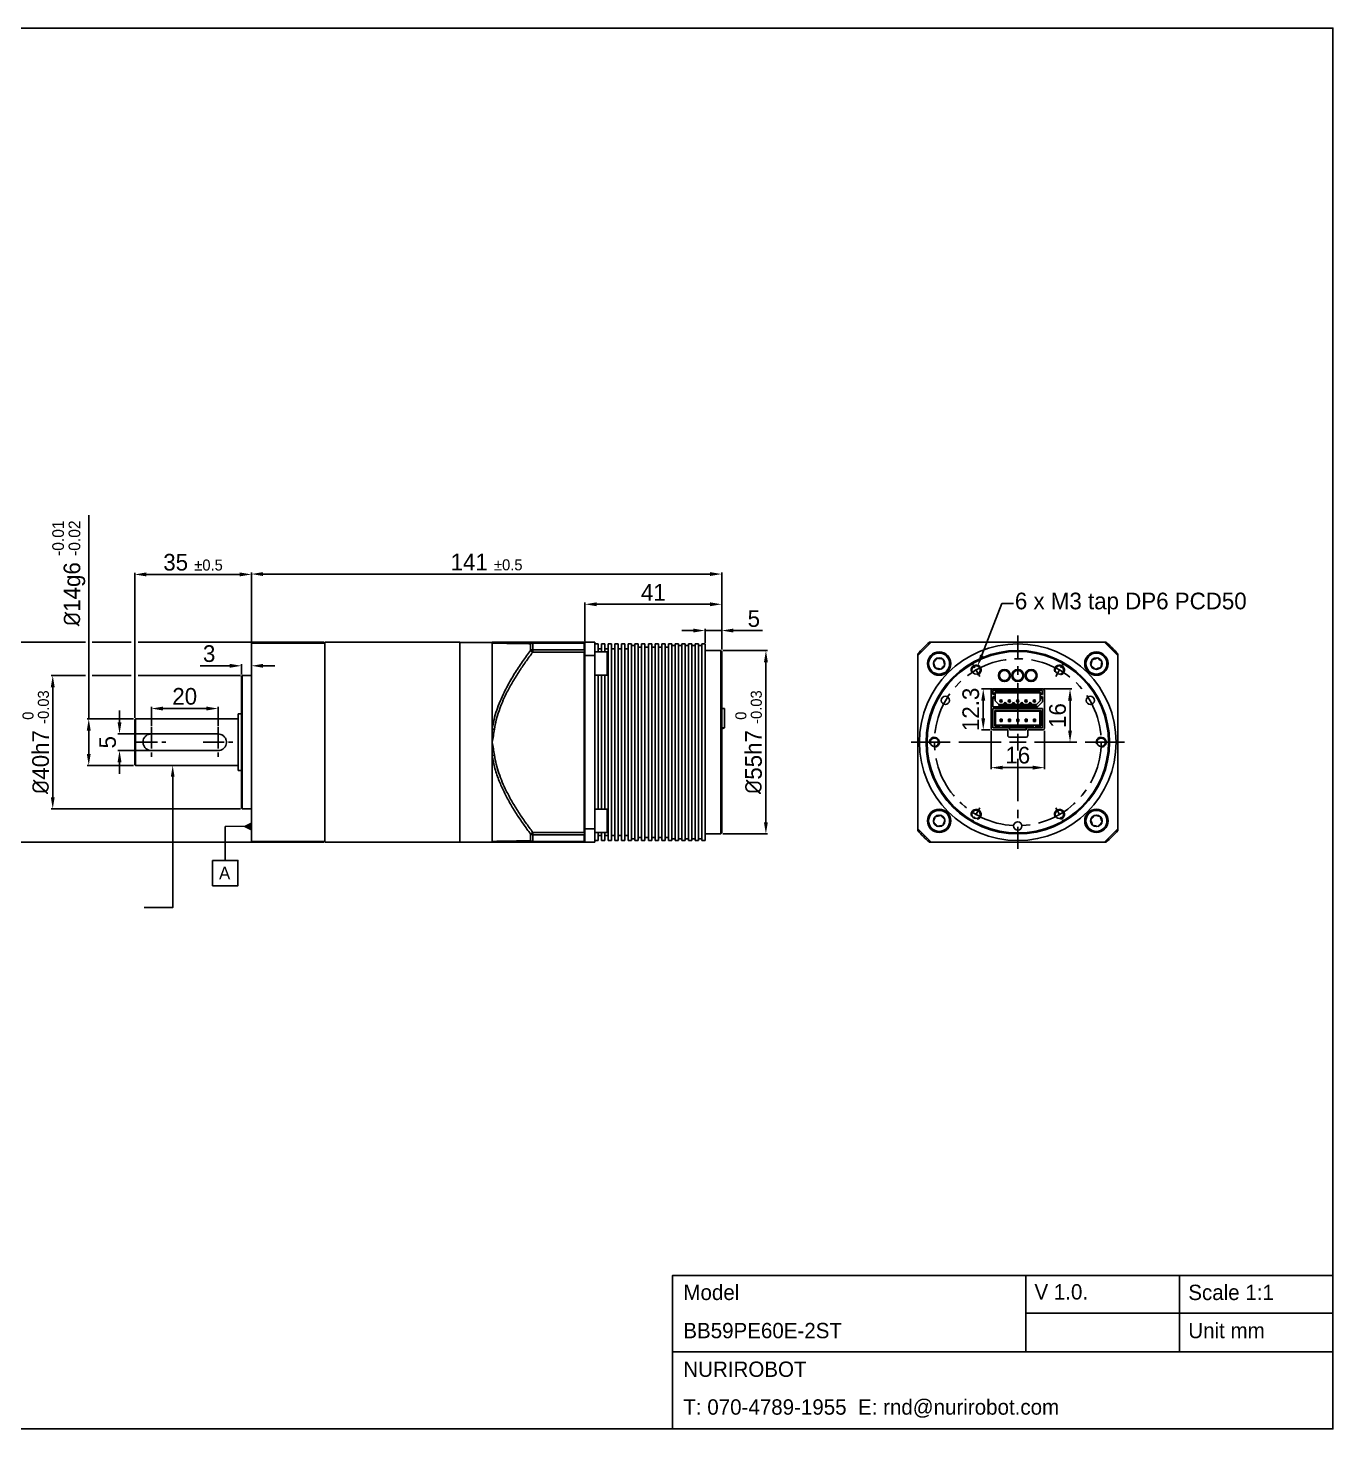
# Model space of a CAD drawing. Header units: millimetres. Extents: x 0 to 594, y 0 to 420.
# Drawn here: x 202.8 to 594, y 0 to 420 of the extents above; entities that cross this region are included whole.
import ezdxf

# ---------------------------------------------------------------- set-up
doc = ezdxf.new("R2010")
doc.units = ezdxf.units.MM
doc.header["$PDSIZE"] = -1
doc.linetypes.add('CENTERX2', pattern=[20.32, 12.7, -2.54, 2.54, -2.54])
doc.layers.add('외형선', color=7, linetype='Continuous', lineweight=25)
doc.layers.add('중심선', color=1, linetype='CENTERX2')
doc.layers.add('치수', color=3, linetype='Continuous')
doc.styles.add('SLDTEXTSTYLE0', font='GOTHIC.TTF')
doc.styles.get("Standard").update_dxf_attribs({"font": 'GOTHIC.TTF'})
doc.styles.add('누리로봇 문자스타일_20230829', font='GOTHIC.TTF')
doc.dimstyles.new('A2기본 치수스타일', dxfattribs={"dimtxt": 5, "dimasz": 3.5, "dimexe": 0.5, "dimexo": 0.3, "dimgap": 1, "dimtad": 1, "dimtoh": 1, "dimdec": 1, "dimzin": 12, "dimdsep": 46, "dimtxsty": '누리로봇 문자스타일_20230829', "dimcen": 0.09, "dimclrd": 3, "dimclre": 3, "dimclrt": 3, "dimadec": 0, "dimazin": 3, "dimtm": 1e-09, "dimtfac": 1, "dimtdec": 1, "dimtofl": 0, "dimtmove": 0, "dimatfit": 3, "dimfxl": 1, "dimfrac": 2, "dimarcsym": 0})
doc.dimstyles.new('A2지시선 치수스타일', dxfattribs={"dimtxt": 5, "dimasz": 3.5, "dimexe": 0.5, "dimexo": 0.3, "dimgap": 0.396875, "dimtad": 0, "dimtih": 1, "dimtoh": 1, "dimdec": 1, "dimzin": 12, "dimdsep": 46, "dimtxsty": '누리로봇 문자스타일_20230829', "dimcen": 0.09, "dimclrd": 3, "dimclre": 3, "dimclrt": 3, "dimadec": 0, "dimazin": 3, "dimtm": 1e-09, "dimtfac": 1, "dimtdec": 1, "dimtofl": 0, "dimtmove": 0, "dimatfit": 3, "dimfxl": 1, "dimfrac": 2, "dimarcsym": 0})
doc.dimstyles.new('A2치수선 초과 치수스타일', dxfattribs={"dimtxt": 5, "dimasz": 3.5, "dimexe": 0.5, "dimexo": 0.3, "dimgap": 1, "dimtad": 1, "dimdec": 1, "dimzin": 12, "dimdsep": 46, "dimtxsty": '누리로봇 문자스타일_20230829', "dimcen": 0.09, "dimclrd": 3, "dimclre": 3, "dimclrt": 3, "dimadec": 0, "dimazin": 3, "dimtm": 1e-09, "dimtfac": 1, "dimtdec": 1, "dimtofl": 0, "dimtmove": 0, "dimatfit": 3, "dimfxl": 1, "dimfrac": 2, "dimarcsym": 0})

# ---------------------------------------------------------------- blocks, each defined once
blk = doc.blocks.new('_D')
at = {"layer": 'Defpoints', "color": 0}
for p in [(507, 221.88), (515.16, 205.88), (515.16, 205.88)]:
    blk.add_point(p, dxfattribs=at)
at = {"layer": '치수', "color": 3, "lineweight": -2}
for p, q in [((507.3, 221.88), (515.66, 221.88)), ((515.16, 218.38), (515.16, 209.38)), ((515.46, 205.88), (515.66, 205.88))]:
    blk.add_line(p, q, dxfattribs=at)
at = {"layer": '치수', "color": 3}
for points in [[(514.58, 218.38), (515.75, 218.38), (515.16, 221.88)], [(514.58, 209.38), (515.75, 209.38), (515.16, 205.88)]]:
    blk.add_solid(points, dxfattribs=at)
at = {"layer": '치수', "color": 3, "insert": (508.91, 213.88), "char_height": 5, "attachment_point": 2, "rotation": 90, "style": '누리로봇 문자스타일_20230829'}
blk.add_mtext('16', dxfattribs=at)
blk = doc.blocks.new('_D_1')
at = {"layer": 'Defpoints', "color": 0}
for p in [(491.5, 209.58), (507.5, 209.58), (507.5, 198.26)]:
    blk.add_point(p, dxfattribs=at)
at = {"layer": '치수', "color": 3, "lineweight": -2}
for p, q in [((491.5, 209.28), (491.5, 197.76)), ((507.5, 209.28), (507.5, 197.76)), ((495, 198.26), (504, 198.26))]:
    blk.add_line(p, q, dxfattribs=at)
at = {"layer": '치수', "color": 3}
for points in [[(495, 198.85), (495, 197.68), (491.5, 198.26)], [(504, 198.85), (504, 197.68), (507.5, 198.26)]]:
    blk.add_solid(points, dxfattribs=at)
at = {"layer": '치수', "color": 3, "insert": (499.5, 204.51), "char_height": 5, "attachment_point": 2, "style": '누리로봇 문자스타일_20230829'}
blk.add_mtext('16', dxfattribs=at)
blk = doc.blocks.new('_D_2')
at = {"layer": 'Defpoints', "color": 0}
for p in [(492, 221.88), (489.15, 209.58), (491.5, 209.58)]:
    blk.add_point(p, dxfattribs=at)
at = {"layer": '치수', "color": 3, "lineweight": -2}
for p, q in [((491.7, 221.88), (488.65, 221.88)), ((489.15, 218.38), (489.15, 213.08)), ((491.2, 209.58), (488.65, 209.58))]:
    blk.add_line(p, q, dxfattribs=at)
at = {"layer": '치수', "color": 3}
for points in [[(488.56, 218.38), (489.73, 218.38), (489.15, 221.88)], [(488.56, 213.08), (489.73, 213.08), (489.15, 209.58)]]:
    blk.add_solid(points, dxfattribs=at)
at = {"layer": '치수', "color": 3, "insert": (482.89, 215.73), "char_height": 5, "attachment_point": 2, "rotation": 90, "style": '누리로봇 문자스타일_20230829'}
blk.add_mtext('12.3', dxfattribs=at)
blk = doc.blocks.new('_D_3')
at = {"layer": 'Defpoints', "color": 0}
for p in [(487.45, 228.7), (486.55, 226.37)]:
    blk.add_point(p, dxfattribs=at)
at = {"layer": '치수', "color": 3, "lineweight": -2}
for p, q in [((494.73, 247.49), (488.72, 231.96)), ((498.23, 247.49), (494.73, 247.49)), ((486.91, 227.53), (487.09, 227.53)), ((487, 227.44), (487, 227.62))]:
    blk.add_line(p, q, dxfattribs=at)
at = {"layer": '치수', "color": 3}
blk.add_solid([(488.17, 232.17), (489.26, 231.75), (487.45, 228.7)], dxfattribs=at)
at = {"layer": '치수', "color": 3, "insert": (498.63, 250.73), "char_height": 5, "attachment_point": 1, "style": '누리로봇 문자스타일_20230829'}
blk.add_mtext('6 x M3 tap DP6 PCD50', dxfattribs=at)
blk = doc.blocks.new('SW_CENTERMARKSYMBOL_0')
at = {"layer": '중심선', "color": 0}
for p, q in [((0, 5), (0, 32)), ((-5, 0), (-32, 0)), ((0, 0), (-2.5, 0)), ((0, 0), (0, 2.5)), ((0, 0), (0, -2.5)), ((0, 0), (2.5, 0)), ((5, 0), (32, 0)), ((0, -5), (0, -32))]:
    blk.add_line(p, q, dxfattribs=at)
blk = doc.blocks.new('_D_4')
at = {"layer": 'Defpoints', "color": 0}
for p in [(410.74, 233.38), (423.99, 233.38), (410.74, 178.38)]:
    blk.add_point(p, dxfattribs=at)
at = {"layer": '치수', "color": 3, "lineweight": -2}
for p, q in [((411.04, 233.38), (424.49, 233.38)), ((423.99, 181.88), (423.99, 229.88)), ((411.04, 178.38), (424.49, 178.38))]:
    blk.add_line(p, q, dxfattribs=at)
at = {"layer": '치수', "color": 3}
for points in [[(423.4, 229.88), (424.57, 229.88), (423.99, 233.38)], [(423.4, 181.88), (424.57, 181.88), (423.99, 178.38)]]:
    blk.add_solid(points, dxfattribs=at)
at = {"layer": '치수', "color": 3, "insert": (414.83, 205.88), "char_height": 5, "attachment_point": 2, "rotation": 90, "style": '누리로봇 문자스타일_20230829'}
blk.add_mtext('{\\fISOCPEUR|b0|i0|c0|p34;%%C}55h7 {\\H0.66x;\\S 0^ -0.03;}', dxfattribs=at)
blk = doc.blocks.new('*U36')
at = {"layer": '중심선', "ltscale": 0.2}
blk.add_line((-1.12, -1.95), (1.12, 1.95), dxfattribs=at)
blk = doc.blocks.new('*U37')
at = {"color": 0, "linetype": 'ByBlock', "lineweight": -2}
for p, rotation in [((369.21, 170.92), 59.99999999999999), ((356.71, 149.27), 120), ((406.71, 149.27), 300), ((369.21, 127.62), 180), ((394.21, 127.62), 240)]:
    blk.add_blockref('*U36', p, dxfattribs=dict(at, rotation=rotation))
blk.add_blockref('*U36', (394.21, 170.92), dxfattribs=at)
blk = doc.blocks.new('*D52')
at = {"layer": 'Defpoints', "color": 0}
for p in [(234.74, 212.88), (220.97, 198.88), (234.74, 198.88)]:
    blk.add_point(p, dxfattribs=at)
at = {"layer": '치수', "color": 3, "lineweight": -2}
for p, q in [((220.97, 212.88), (220.97, 273.98)), ((234.44, 212.88), (220.47, 212.88)), ((220.97, 202.38), (220.97, 209.38)), ((234.44, 198.88), (220.47, 198.88))]:
    blk.add_line(p, q, dxfattribs=at)
at = {"layer": '치수', "color": 3}
for points in [[(220.39, 209.38), (221.56, 209.38), (220.97, 212.88)], [(220.39, 202.38), (221.56, 202.38), (220.97, 198.88)]]:
    blk.add_solid(points, dxfattribs=at)
at = {"layer": '치수', "color": 3, "insert": (214.99, 256.52), "char_height": 5, "attachment_point": 5, "rotation": 90, "style": '누리로봇 문자스타일_20230829'}
blk.add_mtext('{\\fISOCPEUR|b0|i0|c0|p34;%%C}14g6 {\\H0.7x;\\S-0.01^ -0.02;}', dxfattribs=at)
blk = doc.blocks.new('*D47')
at = {"layer": 'Defpoints', "color": 0}
for p in [(239.74, 215.98), (239.74, 210.38), (259.74, 210.38)]:
    blk.add_point(p, dxfattribs=at)
at = {"layer": '치수', "color": 3, "lineweight": -2}
for p, q in [((239.74, 210.68), (239.74, 216.48)), ((256.24, 215.98), (243.24, 215.98)), ((259.74, 210.68), (259.74, 216.48))]:
    blk.add_line(p, q, dxfattribs=at)
at = {"layer": '치수', "color": 3}
for points in [[(243.24, 216.57), (243.24, 215.4), (239.74, 215.98)], [(256.24, 216.57), (256.24, 215.4), (259.74, 215.98)]]:
    blk.add_solid(points, dxfattribs=at)
at = {"layer": '치수', "color": 3, "insert": (249.74, 219.61), "char_height": 5, "attachment_point": 5, "style": '누리로봇 문자스타일_20230829'}
blk.add_mtext('20', dxfattribs=at)
blk = doc.blocks.new('*D53')
at = {"layer": 'Defpoints', "color": 0}
for p in [(266.74, 225.88), (210.18, 185.88), (266.74, 185.88)]:
    blk.add_point(p, dxfattribs=at)
at = {"layer": '치수', "color": 3, "lineweight": -2}
for p, q in [((219.97, 225.88), (209.68, 225.88)), ((233.74, 225.88), (221.97, 225.88)), ((266.44, 225.88), (235.74, 225.88)), ((210.18, 222.38), (210.18, 189.38)), ((266.44, 185.88), (209.68, 185.88))]:
    blk.add_line(p, q, dxfattribs=at)
at = {"layer": '치수', "color": 3}
for points in [[(209.6, 222.38), (210.76, 222.38), (210.18, 225.88)], [(209.6, 189.38), (210.76, 189.38), (210.18, 185.88)]]:
    blk.add_solid(points, dxfattribs=at)
at = {"layer": '치수', "color": 3, "insert": (205.1, 205.88), "char_height": 5, "attachment_point": 5, "rotation": 90, "style": '누리로봇 문자스타일_20230829'}
blk.add_mtext('{\\fISOCPEUR|b0|i0|c0|p34;%%C}40h7 {\\H0.66x;\\S 0^ -0.03;}', dxfattribs=at)
blk = doc.blocks.new('*D54')
at = {"layer": 'Defpoints', "color": 0}
for p in [(291.74, 235.88), (198.35, 175.88), (291.74, 175.88)]:
    blk.add_point(p, dxfattribs=at)
at = {"layer": '치수', "color": 3, "lineweight": -2}
for p, q in [((219.97, 235.88), (197.85, 235.88)), ((233.74, 235.88), (221.97, 235.88)), ((291.44, 235.88), (235.74, 235.88)), ((198.35, 232.38), (198.35, 179.38)), ((291.44, 175.88), (197.85, 175.88))]:
    blk.add_line(p, q, dxfattribs=at)
at = {"layer": '치수', "color": 3}
for points in [[(197.77, 232.38), (198.94, 232.38), (198.35, 235.88)], [(197.77, 179.38), (198.94, 179.38), (198.35, 175.88)]]:
    blk.add_solid(points, dxfattribs=at)
at = {"layer": '치수', "color": 3, "insert": (194.73, 205.88), "char_height": 5, "attachment_point": 5, "rotation": 90, "style": '누리로봇 문자스타일_20230829'}
blk.add_mtext('%%c60', dxfattribs=at)
blk = doc.blocks.new('*D48')
at = {"layer": 'Defpoints', "color": 0}
for p in [(269.74, 228.8), (269.74, 228.8), (266.74, 225.88)]:
    blk.add_point(p, dxfattribs=at)
at = {"layer": '치수', "color": 3, "lineweight": -2}
for p, q in [((263.24, 228.8), (254.39, 228.8)), ((266.74, 226.18), (266.74, 229.3)), ((269.74, 229.1), (269.74, 229.3)), ((273.24, 228.8), (276.74, 228.8))]:
    blk.add_line(p, q, dxfattribs=at)
at = {"layer": '치수', "color": 3}
for points in [[(263.24, 229.38), (263.24, 228.21), (266.74, 228.8)], [(273.24, 229.38), (273.24, 228.21), (269.74, 228.8)]]:
    blk.add_solid(points, dxfattribs=at)
at = {"layer": '치수', "color": 3, "insert": (257.07, 232.42), "char_height": 5, "attachment_point": 5, "style": '누리로봇 문자스타일_20230829'}
blk.add_mtext('3', dxfattribs=at)
blk = doc.blocks.new('*D49')
at = {"layer": 'Defpoints', "color": 0}
for p in [(410.74, 256.3), (269.74, 235.63), (410.74, 233.38)]:
    blk.add_point(p, dxfattribs=at)
at = {"layer": '치수', "color": 3, "lineweight": -2}
for p, q in [((269.74, 235.93), (269.74, 256.8)), ((273.24, 256.3), (407.24, 256.3)), ((410.74, 233.68), (410.74, 256.8))]:
    blk.add_line(p, q, dxfattribs=at)
at = {"layer": '치수', "color": 3}
for points in [[(273.24, 256.88), (273.24, 255.72), (269.74, 256.3)], [(407.24, 256.88), (407.24, 255.72), (410.74, 256.3)]]:
    blk.add_solid(points, dxfattribs=at)
at = {"layer": '치수', "color": 3, "insert": (340.24, 259.9), "char_height": 5, "attachment_point": 5, "style": '누리로봇 문자스타일_20230829'}
blk.add_mtext('141 {\\H0.66x;%%P0.5}', dxfattribs=at)
blk = doc.blocks.new('*D50')
at = {"layer": 'Defpoints', "color": 0}
for p in [(239.74, 208.38), (230.2, 203.38), (239.74, 203.38)]:
    blk.add_point(p, dxfattribs=at)
at = {"layer": '치수', "color": 3, "lineweight": -2}
for p, q in [((230.2, 211.88), (230.2, 215.38)), ((239.44, 208.38), (229.7, 208.38)), ((239.44, 203.38), (229.7, 203.38)), ((230.2, 199.88), (230.2, 196.38))]:
    blk.add_line(p, q, dxfattribs=at)
at = {"layer": '치수', "color": 3}
for points in [[(229.62, 211.88), (230.79, 211.88), (230.2, 208.38)], [(229.62, 199.88), (230.79, 199.88), (230.2, 203.38)]]:
    blk.add_solid(points, dxfattribs=at)
at = {"layer": '치수', "color": 3, "insert": (226.64, 205.88), "char_height": 5, "attachment_point": 5, "rotation": 90, "style": '누리로봇 문자스타일_20230829'}
blk.add_mtext('5', dxfattribs=at)
blk = doc.blocks.new('*D51')
at = {"layer": 'Defpoints', "color": 0}
for p in [(410.74, 247.24), (369.74, 235.88), (410.74, 233.38)]:
    blk.add_point(p, dxfattribs=at)
at = {"layer": '치수', "color": 3, "lineweight": -2}
for p, q in [((369.74, 236.18), (369.74, 247.74)), ((373.24, 247.24), (407.24, 247.24)), ((410.74, 233.68), (410.74, 247.74))]:
    blk.add_line(p, q, dxfattribs=at)
at = {"layer": '치수', "color": 3}
for points in [[(373.24, 247.83), (373.24, 246.66), (369.74, 247.24)], [(407.24, 247.83), (407.24, 246.66), (410.74, 247.24)]]:
    blk.add_solid(points, dxfattribs=at)
at = {"layer": '치수', "color": 3, "insert": (390.24, 250.81), "char_height": 5, "attachment_point": 5, "style": '누리로봇 문자스타일_20230829'}
blk.add_mtext('41', dxfattribs=at)
blk = doc.blocks.new('*D55')
at = {"layer": 'Defpoints', "color": 0}
for p in [(269.74, 256.19), (269.74, 235.63), (234.74, 212.88)]:
    blk.add_point(p, dxfattribs=at)
at = {"layer": '치수', "color": 3, "lineweight": -2}
for p, q in [((234.74, 213.18), (234.74, 256.69)), ((269.74, 235.93), (269.74, 256.69)), ((238.24, 256.19), (266.24, 256.19))]:
    blk.add_line(p, q, dxfattribs=at)
at = {"layer": '치수', "color": 3}
for points in [[(238.24, 256.78), (238.24, 255.61), (234.74, 256.19)], [(266.24, 256.78), (266.24, 255.61), (269.74, 256.19)]]:
    blk.add_solid(points, dxfattribs=at)
at = {"layer": '치수', "color": 3, "insert": (252.24, 259.82), "char_height": 5, "attachment_point": 5, "style": '누리로봇 문자스타일_20230829'}
blk.add_mtext('35 {\\H0.66x;%%P0.5}', dxfattribs=at)
blk = doc.blocks.new('*D62')
at = {"layer": 'Defpoints', "color": 0}
for p in [(405.74, 235.38), (410.74, 239.36), (410.74, 233.38)]:
    blk.add_point(p, dxfattribs=at)
at = {"layer": '치수', "color": 3, "lineweight": -2}
for p, q in [((405.74, 235.68), (405.74, 239.86)), ((410.74, 233.68), (410.74, 239.86)), ((402.24, 239.36), (398.74, 239.36)), ((405.74, 239.36), (410.74, 239.36)), ((414.24, 239.36), (423.01, 239.36))]:
    blk.add_line(p, q, dxfattribs=at)
at = {"layer": '치수', "color": 3}
for points in [[(402.24, 239.95), (402.24, 238.78), (405.74, 239.36)], [(414.24, 239.95), (414.24, 238.78), (410.74, 239.36)]]:
    blk.add_solid(points, dxfattribs=at)
at = {"layer": '치수', "color": 3, "insert": (420.37, 242.93), "char_height": 5, "attachment_point": 5, "style": '누리로봇 문자스타일_20230829'}
blk.add_mtext('5', dxfattribs=at)

msp = doc.modelspace()

# ---------------------------------------------------------------- linework, layer by layer
at = {"color": 3, "linetype": 'Continuous', "lineweight": 18}
msp.add_line((269.74, 180.63), (261.9, 180.63), dxfattribs=at)
at = {"color": 3}
msp.add_line((261.9, 180.63), (261.9, 170.47), dxfattribs=at)
at = {"lineweight": -3}
msp.add_line((501.94, 46.03), (501.94, 23.17), dxfattribs=at)
at = {"lineweight": -3, "ltscale": 3}
for p, q in [((547.97, 46.03), (547.97, 23.17)), ((501.94, 34.68), (594, 34.68)), ((501.94, 34.68), (594, 34.68)), ((396, 23.17), (594, 23.17)), ((396, 23.17), (594, 23.17))]:
    msp.add_line(p, q, dxfattribs=at)
msp.add_lwpolyline([(0, 420), (594, 420), (594, 0), (0, 0)], close=True)
at = {"color": 3}
msp.add_lwpolyline([(258.1, 170.47), (265.69, 170.47), (265.69, 162.88), (258.1, 162.88)], close=True, dxfattribs=at)
at = {"lineweight": -3, "ltscale": 3}
msp.add_lwpolyline([(396, 0), (396, 46.03), (594, 46.03), (594, 0)], close=True, dxfattribs=at)
msp.add_lwpolyline([(396, 0), (396, 46.03), (594, 46.03), (594, 0)], close=True, dxfattribs=at)
for centre in [(487, 227.53), (512, 227.53), (474.5, 205.88), (524.5, 205.88), (487, 184.23), (512, 184.23)]:
    msp.add_arc(centre, 1.5, 283.2532, 199.3222)
at = {"color": 3, "linetype": 'Continuous', "lineweight": 0}
msp.add_solid([(269.74, 179.37), (269.74, 181.9), (267.21, 180.63)], dxfattribs=at)
at = {"layer": '외형선', "linetype": 'Continuous', "lineweight": 25}
for p, q in [((291.74, 235.63), (269.74, 235.63)), ((269.74, 235.63), (269.74, 176.13)), ((332.24, 235.88), (291.74, 235.88)), ((291.74, 235.88), (291.74, 175.88)), ((332.24, 235.88), (332.24, 175.88)), ((341.94, 235.83), (332.24, 235.83)), ((341.94, 235.88), (341.94, 235.62)), ((341.94, 235.62), (341.94, 209.85)), ((353.45, 233.43), (353.45, 235.43)), ((354.12, 235.61), (354.12, 235.88)), ((354.12, 235.88), (369.54, 235.88)), ((354.12, 235.61), (354.12, 233.6)), ((369.54, 235.61), (354.12, 235.61)), ((369.54, 235.88), (369.61, 235.81)), ((369.54, 233.6), (369.54, 235.61)), ((369.74, 235.68), (369.61, 235.81)), ((369.74, 235.88), (369.74, 175.88)), ((369.74, 235.88), (372.74, 235.88)), ((369.74, 235.88), (372.74, 235.88)), ((369.74, 235.68), (369.74, 235.88)), ((369.74, 235.68), (369.74, 233.23)), ((372.74, 235.88), (372.74, 175.88)), ((373.74, 235.38), (372.74, 235.38)), ((373.74, 235.38), (373.74, 232.95)), ((375.74, 235.38), (374.74, 235.38)), ((374.74, 235.38), (374.74, 232.95)), ((375.74, 235.38), (375.74, 232.95)), ((377.74, 235.38), (376.74, 235.38)), ((376.74, 235.38), (376.74, 176.38)), ((377.74, 235.38), (377.74, 176.38)), ((379.74, 235.38), (378.74, 235.38)), ((378.74, 235.38), (378.74, 176.38)), ((379.74, 235.38), (379.74, 176.38)), ((381.74, 235.38), (380.74, 235.38)), ((380.74, 235.38), (380.74, 176.38)), ((381.74, 235.38), (381.74, 176.38)), ((383.74, 235.38), (382.74, 235.38)), ((382.74, 176.38), (382.74, 235.38)), ((383.74, 176.38), (383.74, 235.38)), ((385.74, 235.38), (384.74, 235.38)), ((384.74, 176.38), (384.74, 235.38)), ((385.74, 176.38), (385.74, 235.38)), ((387.74, 235.38), (386.74, 235.38)), ((386.74, 176.38), (386.74, 235.38)), ((387.74, 176.38), (387.74, 235.38)), ((389.74, 235.38), (388.74, 235.38)), ((388.74, 176.38), (388.74, 235.38)), ((389.74, 176.38), (389.74, 235.38)), ((391.74, 235.38), (390.74, 235.38)), ((390.74, 176.38), (390.74, 235.38)), ((391.74, 176.38), (391.74, 235.38)), ((393.74, 235.38), (392.74, 235.38)), ((392.74, 176.38), (392.74, 235.38)), ((393.74, 176.38), (393.74, 235.38)), ((395.74, 235.38), (394.74, 235.38)), ((394.74, 176.38), (394.74, 235.38)), ((395.74, 176.38), (395.74, 235.38)), ((397.74, 235.38), (396.74, 235.38)), ((396.74, 235.38), (396.74, 176.38)), ((397.74, 235.38), (397.74, 176.38)), ((399.74, 235.38), (398.74, 235.38)), ((398.74, 235.38), (398.74, 176.38)), ((399.74, 235.38), (399.74, 176.38)), ((401.74, 235.38), (400.74, 235.38)), ((400.74, 235.38), (400.74, 176.38)), ((401.74, 235.38), (401.74, 176.38)), ((403.74, 235.38), (402.74, 235.38)), ((402.74, 235.38), (402.74, 176.38)), ((403.74, 235.38), (403.74, 176.38)), ((405.74, 235.38), (404.74, 235.38)), ((404.74, 235.38), (404.74, 176.38)), ((405.74, 235.38), (405.74, 176.38)), ((473.5, 235.88), (469.5, 231.88)), ((473.5, 235.88), (473.05, 235.88)), ((473.5, 235.88), (525.5, 235.88)), ((525.96, 235.88), (525.5, 235.88)), ((529.5, 231.88), (525.5, 235.88)), ((354.12, 232.92), (353.45, 233.43)), ((354.12, 232.92), (354.12, 233.6)), ((354.12, 233.6), (369.54, 233.6)), ((369.54, 232.92), (354.12, 232.92)), ((369.54, 178.84), (369.54, 232.92)), ((369.74, 233.23), (369.61, 233.29)), ((369.74, 233.23), (369.74, 232.08)), ((369.74, 231.88), (369.74, 232.08)), ((372.74, 231.88), (369.74, 231.88)), ((372.74, 231.88), (369.74, 231.88)), ((369.74, 179.88), (369.74, 231.88)), ((376.39, 232.95), (372.74, 232.95)), ((374.74, 233.88), (373.74, 233.88)), ((376.74, 233.88), (375.74, 233.88)), ((376.74, 232.6), (376.39, 232.95)), ((376.39, 225.95), (376.39, 232.95)), ((378.74, 233.88), (377.74, 233.88)), ((380.74, 233.88), (379.74, 233.88)), ((382.74, 233.88), (381.74, 233.88)), ((384.74, 234.88), (383.74, 234.88)), ((386.74, 234.43), (385.74, 234.43)), ((388.74, 234.43), (387.74, 234.43)), ((390.74, 234.43), (389.74, 234.43)), ((392.74, 234.43), (391.74, 234.43)), ((394.74, 234.43), (393.74, 234.43)), ((396.74, 234.88), (395.74, 234.88)), ((398.74, 234.88), (397.74, 234.88)), ((400.74, 234.88), (399.74, 234.88)), ((402.74, 234.88), (401.74, 234.88)), ((404.74, 234.88), (403.74, 234.88)), ((410.44, 233.38), (405.74, 233.38)), ((410.74, 233.08), (410.44, 233.38)), ((410.44, 178.38), (410.44, 233.38)), ((410.74, 233.08), (410.74, 178.68)), ((469.5, 232.34), (469.5, 231.88)), ((469.5, 179.88), (469.5, 231.88)), ((529.5, 179.42), (529.5, 232.34)), ((529.5, 231.88), (529.5, 179.88)), ((266.94, 225.88), (266.74, 225.68)), ((266.74, 186.08), (266.74, 225.68)), ((269.74, 225.88), (266.94, 225.88)), ((266.94, 225.88), (266.94, 185.88)), ((372.74, 225.95), (376.39, 225.95)), ((373.74, 225.95), (373.74, 185.81)), ((374.74, 225.95), (374.74, 185.81)), ((375.74, 225.95), (375.74, 185.81)), ((376.39, 225.95), (376.74, 226.3)), ((491.5, 210.08), (491.5, 221.38)), ((492, 221.88), (507, 221.88)), ((506.95, 221.36), (492.05, 221.36)), ((492.05, 221.36), (492.05, 220.17)), ((492.05, 220.64), (492.75, 220.64)), ((492.05, 220.17), (492.75, 220.17)), ((492.05, 219.47), (492.05, 216.46)), ((492.05, 219.47), (492.75, 219.47)), ((492.05, 219), (492.75, 219)), ((492.75, 220.91), (492.75, 218.25)), ((506.25, 220.91), (492.75, 220.91)), ((506.25, 220.66), (492.75, 220.66)), ((494.5, 218.63), (494.5, 218.29)), ((497, 218.63), (497, 218.29)), ((499.5, 218.63), (499.5, 218.29)), ((502, 218.63), (502, 218.29)), ((504.5, 218.63), (504.5, 218.29)), ((506.25, 218.25), (506.25, 220.91)), ((506.95, 220.64), (506.25, 220.64)), ((506.95, 220.17), (506.25, 220.17)), ((506.95, 219.47), (506.25, 219.47)), ((506.95, 219), (506.25, 219)), ((506.95, 221.36), (506.95, 220.17)), ((506.95, 217.96), (506.95, 219.47)), ((507.5, 221.38), (507.5, 210.08)), ((266.74, 214.38), (265.74, 214.38)), ((265.74, 214.38), (265.74, 197.38)), ((410.74, 215.96), (411.54, 215.96)), ((411.54, 215.96), (411.54, 210.16)), ((492.05, 216.46), (505.45, 216.46)), ((506.95, 215.96), (492.05, 215.96)), ((492.05, 215.96), (492.05, 210.16)), ((492.6, 210.71), (492.6, 215.41)), ((492.85, 215.16), (492.6, 215.41)), ((492.6, 215.41), (506.4, 215.41)), ((492.75, 218.25), (493.84, 217.16)), ((492.85, 210.96), (492.85, 215.16)), ((492.85, 215.16), (506.15, 215.16)), ((493.84, 217.16), (505.16, 217.16)), ((493.84, 216.91), (493.84, 217.16)), ((505.16, 216.91), (493.84, 216.91)), ((494.5, 217.93), (494.5, 218.28)), ((495.75, 217.86), (495.25, 217.16)), ((496.25, 217.16), (495.75, 217.86)), ((497, 217.93), (497, 218.28)), ((498.25, 217.86), (497.75, 217.16)), ((498.75, 217.16), (498.25, 217.86)), ((499.5, 217.93), (499.5, 218.28)), ((500.75, 217.86), (500.25, 217.16)), ((501.25, 217.16), (500.75, 217.86)), ((502, 217.93), (502, 218.28)), ((503.25, 217.86), (502.75, 217.16)), ((503.75, 217.16), (503.25, 217.86)), ((504.5, 217.93), (504.5, 218.28)), ((505.16, 217.16), (506.25, 218.25)), ((505.16, 217.16), (505.16, 216.91)), ((505.45, 216.46), (506.95, 217.96)), ((506.15, 215.16), (506.4, 215.41)), ((506.15, 215.16), (506.15, 210.96)), ((506.4, 215.41), (506.4, 210.71)), ((506.95, 210.16), (506.95, 215.96)), ((234.94, 212.88), (234.74, 212.68)), ((234.74, 199.08), (234.74, 212.68)), ((265.74, 212.88), (234.94, 212.88)), ((234.94, 212.88), (234.94, 198.88)), ((410.74, 210.16), (411.54, 210.16)), ((411.54, 210.16), (410.74, 209.89)), ((492.05, 210.16), (506.95, 210.16)), ((492.85, 210.96), (492.6, 210.71)), ((494.15, 210.71), (492.6, 210.71)), ((506.15, 210.96), (492.85, 210.96)), ((494.15, 210.16), (494.15, 210.96)), ((494.18, 212.78), (494.82, 212.78)), ((494.18, 212.78), (494.38, 212.58)), ((494.18, 212.14), (494.18, 212.78)), ((494.38, 212.34), (494.18, 212.14)), ((494.82, 212.14), (494.18, 212.14)), ((494.62, 212.58), (494.38, 212.58)), ((494.38, 212.58), (494.38, 212.34)), ((494.38, 212.34), (494.62, 212.34)), ((494.82, 212.78), (494.62, 212.58)), ((494.62, 212.34), (494.62, 212.58)), ((494.62, 212.34), (494.82, 212.14)), ((494.82, 212.78), (494.82, 212.14)), ((494.85, 210.16), (494.85, 210.96)), ((504.15, 210.71), (494.85, 210.71)), ((496.68, 212.14), (496.68, 212.78)), ((496.68, 212.78), (496.88, 212.58)), ((496.68, 212.78), (497.32, 212.78)), ((496.88, 212.34), (496.68, 212.14)), ((497.32, 212.14), (496.68, 212.14)), ((496.88, 212.58), (496.88, 212.34)), ((497.12, 212.58), (496.88, 212.58)), ((496.88, 212.34), (497.12, 212.34)), ((497, 210.16), (497, 209.57)), ((497.32, 212.78), (497.12, 212.58)), ((497.12, 212.34), (497.12, 212.58)), ((497.12, 212.34), (497.32, 212.14)), ((497.32, 212.78), (497.32, 212.14)), ((499.18, 212.14), (499.18, 212.78)), ((499.18, 212.78), (499.38, 212.58)), ((499.18, 212.78), (499.82, 212.78)), ((499.38, 212.34), (499.18, 212.14)), ((499.82, 212.14), (499.18, 212.14)), ((499.38, 212.58), (499.38, 212.34)), ((499.62, 212.58), (499.38, 212.58)), ((499.38, 212.34), (499.62, 212.34)), ((499.82, 212.78), (499.62, 212.58)), ((499.62, 212.34), (499.62, 212.58)), ((499.62, 212.34), (499.82, 212.14)), ((499.82, 212.78), (499.82, 212.14)), ((501.68, 212.78), (502.32, 212.78)), ((501.68, 212.78), (501.88, 212.58)), ((501.68, 212.14), (501.68, 212.78)), ((501.88, 212.34), (501.68, 212.14)), ((502.32, 212.14), (501.68, 212.14)), ((502.12, 212.58), (501.88, 212.58)), ((501.88, 212.58), (501.88, 212.34)), ((501.88, 212.34), (502.12, 212.34)), ((502, 210.16), (502, 209.57)), ((502.32, 212.78), (502.12, 212.58)), ((502.12, 212.34), (502.12, 212.58)), ((502.12, 212.34), (502.32, 212.14)), ((502.32, 212.78), (502.32, 212.14)), ((504.15, 210.16), (504.15, 210.96)), ((504.18, 212.14), (504.18, 212.78)), ((504.18, 212.78), (504.38, 212.58)), ((504.18, 212.78), (504.82, 212.78)), ((504.38, 212.34), (504.18, 212.14)), ((504.82, 212.14), (504.18, 212.14)), ((504.38, 212.58), (504.38, 212.34)), ((504.62, 212.58), (504.38, 212.58)), ((504.38, 212.34), (504.62, 212.34)), ((504.82, 212.78), (504.62, 212.58)), ((504.62, 212.34), (504.62, 212.58)), ((504.62, 212.34), (504.82, 212.14)), ((504.82, 212.78), (504.82, 212.14)), ((504.85, 210.16), (504.85, 210.96)), ((506.4, 210.71), (504.85, 210.71)), ((506.15, 210.96), (506.4, 210.71)), ((239.74, 208.38), (259.74, 208.38)), ((341.94, 209.85), (342.61, 209.76)), ((341.94, 209.85), (341.94, 205.88)), ((341.94, 205.88), (341.94, 201.91)), ((496.5, 209.58), (492, 209.58)), ((496.5, 207.88), (496.5, 209.58)), ((497, 209.57), (502, 209.57)), ((502, 207.38), (497, 207.38)), ((502.5, 209.58), (502.5, 207.88)), ((507, 209.58), (502.5, 209.58)), ((259.74, 203.38), (239.74, 203.38)), ((342.61, 202.01), (341.94, 201.91)), ((341.94, 201.91), (341.94, 176.15)), ((234.74, 199.08), (234.94, 198.88)), ((234.94, 198.88), (265.74, 198.88)), ((265.74, 197.38), (266.74, 197.38)), ((266.74, 186.08), (266.94, 185.88)), ((266.94, 185.88), (269.74, 185.88)), ((376.39, 185.81), (372.74, 185.81)), ((376.74, 185.46), (376.39, 185.81)), ((376.39, 178.81), (376.39, 185.81)), ((354.12, 178.84), (353.45, 178.34)), ((353.45, 176.34), (353.45, 178.34)), ((354.12, 178.16), (354.12, 178.84)), ((354.12, 178.84), (369.54, 178.84)), ((369.54, 178.16), (354.12, 178.16)), ((354.12, 178.16), (354.12, 176.15)), ((369.54, 176.15), (369.54, 178.16)), ((369.74, 178.53), (369.61, 178.48)), ((369.74, 179.88), (372.74, 179.88)), ((369.74, 179.68), (369.74, 179.88)), ((369.74, 179.88), (372.74, 179.88)), ((369.74, 179.68), (369.74, 178.53)), ((369.74, 178.53), (369.74, 176.08)), ((372.74, 178.81), (376.39, 178.81)), ((373.74, 178.81), (373.74, 176.38)), ((373.74, 177.88), (374.74, 177.88)), ((374.74, 178.81), (374.74, 176.38)), ((375.74, 178.81), (375.74, 176.38)), ((375.74, 177.88), (376.74, 177.88)), ((376.39, 178.81), (376.74, 179.16)), ((377.74, 177.88), (378.74, 177.88)), ((379.74, 177.88), (380.74, 177.88)), ((381.74, 177.88), (382.74, 177.88)), ((383.74, 176.88), (384.74, 176.88)), ((385.74, 177.33), (386.74, 177.33)), ((387.74, 177.33), (388.74, 177.33)), ((389.74, 177.33), (390.74, 177.33)), ((391.74, 177.33), (392.74, 177.33)), ((393.74, 177.33), (394.74, 177.33)), ((395.74, 176.88), (396.74, 176.88)), ((397.74, 176.88), (398.74, 176.88)), ((399.74, 176.88), (400.74, 176.88)), ((401.74, 176.88), (402.74, 176.88)), ((403.74, 176.88), (404.74, 176.88)), ((405.74, 178.38), (410.44, 178.38)), ((410.44, 178.38), (410.74, 178.68)), ((469.5, 179.88), (469.5, 179.42)), ((469.5, 179.88), (473.5, 175.88)), ((525.5, 175.88), (529.5, 179.88)), ((269.74, 176.13), (291.74, 176.13)), ((291.74, 175.88), (332.24, 175.88)), ((332.24, 175.93), (341.94, 175.93)), ((341.94, 176.15), (341.94, 175.88)), ((354.12, 176.15), (369.54, 176.15)), ((354.12, 175.88), (354.12, 176.15)), ((369.54, 175.88), (354.12, 175.88)), ((369.61, 175.95), (369.54, 175.88)), ((369.61, 175.95), (369.74, 176.08)), ((369.74, 175.88), (369.74, 176.08)), ((372.74, 175.88), (369.74, 175.88)), ((372.74, 175.88), (369.74, 175.88)), ((372.74, 176.38), (373.74, 176.38)), ((374.74, 176.38), (375.74, 176.38)), ((376.74, 176.38), (377.74, 176.38)), ((378.74, 176.38), (379.74, 176.38)), ((380.74, 176.38), (381.74, 176.38)), ((382.74, 176.38), (383.74, 176.38)), ((384.74, 176.38), (385.74, 176.38)), ((386.74, 176.38), (387.74, 176.38)), ((388.74, 176.38), (389.74, 176.38)), ((390.74, 176.38), (391.74, 176.38)), ((392.74, 176.38), (393.74, 176.38)), ((394.74, 176.38), (395.74, 176.38)), ((396.74, 176.38), (397.74, 176.38)), ((398.74, 176.38), (399.74, 176.38)), ((400.74, 176.38), (401.74, 176.38)), ((402.74, 176.38), (403.74, 176.38)), ((404.74, 176.38), (405.74, 176.38)), ((473.05, 175.88), (525.96, 175.88)), ((525.5, 175.88), (473.5, 175.88))]:
    msp.add_line(p, q, dxfattribs=at)
for centre, radius in [((499.5, 205.88), 29.5), ((499.5, 205.88), 27.5), ((499.5, 205.88), 27.2), ((475.93, 229.45), 3.5), ((475.93, 229.45), 3.15), ((475.93, 229.45), 1.73), ((523.07, 229.45), 3.5), ((523.07, 229.45), 3.15), ((523.07, 229.45), 1.73), ((487, 227.53), 1.25), ((495.5, 225.88), 1.8), ((495.5, 225.88), 1.5), ((499.5, 225.88), 1.8), ((499.5, 225.88), 1.5), ((503.5, 225.88), 1.8), ((503.5, 225.88), 1.5), ((512, 227.53), 1.25), ((477.77, 218.43), 1.25), ((494.5, 218.28), 0.35), ((497, 218.28), 0.35), ((499.5, 218.28), 0.35), ((502, 218.28), 0.35), ((504.5, 218.28), 0.35), ((521.24, 218.43), 1.25), ((494.5, 218.28), 0.005), ((497, 218.28), 0.005), ((499.5, 218.28), 0.005), ((502, 218.28), 0.005), ((504.5, 218.28), 0.005), ((474.5, 205.88), 1.25), ((524.5, 205.88), 1.25), ((475.93, 182.31), 3.5), ((475.93, 182.31), 3.15), ((487, 184.23), 1.25), ((512, 184.23), 1.25), ((523.07, 182.31), 3.5), ((523.07, 182.31), 3.15), ((475.93, 182.31), 1.73), ((499.5, 180.78), 1.25), ((523.07, 182.31), 1.73)]:
    msp.add_circle(centre, radius, dxfattribs=at)
for centre, radius, start, end in [((342.61, 234.9), 0.984, 90.046, 132.9924), ((354.16, 235.11), 0.776, 92.7875, 155.8118), ((354.11, 234.39), 1.23, 89.2227, 122.1949), ((499.5, 205.88), 40, 131.4096, 138.5904), ((499.5, 205.88), 40, 41.4096, 48.5904), ((354.1, 232.31), 1.29, 89.1517, 120.2367), ((370.54, 232.92), 1, 158.6328, 180), ((492, 221.38), 0.5, 90, 180), ((507, 221.38), 0.5, 0, 90), ((492, 210.08), 0.5, 180, 270), ((507, 210.08), 0.5, 270, 0), ((497, 207.88), 0.5, 180, 270), ((502, 207.88), 0.5, 270, 0), ((354.1, 179.45), 1.29, 239.7633, 270.8483), ((370.54, 178.84), 1, 180, 201.3672), ((499.5, 205.88), 40, 221.4096, 228.5904), ((499.5, 205.88), 40, 311.4096, 318.5904), ((342.61, 176.87), 0.984, 227.0076, 269.954), ((354.11, 177.38), 1.23, 237.8051, 270.7773), ((354.16, 176.66), 0.776, 204.1882, 267.2125)]:
    msp.add_arc(centre, radius, start, end, dxfattribs=at)
for points, knots in [([(341.94, 235.88), (341.94, 235.88), (342.06, 235.88), (342.3, 235.88), (342.5, 235.88), (342.61, 235.88)], [0, 0, 0, 0, 0.008662, 0.491275, 1, 1, 1, 1]), ([(353.45, 235.43), (352.72, 235.43), (351.25, 235.45), (349.17, 235.48), (347.21, 235.51), (345.48, 235.55), (343.94, 235.57), (342.91, 235.6), (342.26, 235.61), (342.05, 235.62), (341.94, 235.62)], [0, 0, 0, 0, 0.140565, 0.281116, 0.422761, 0.56437, 0.698351, 0.848148, 0.924078, 1, 1, 1, 1]), ([(342.61, 235.88), (342.77, 235.88), (343.1, 235.88), (343.91, 235.88), (344.92, 235.88), (346.25, 235.88), (347.88, 235.88), (349.82, 235.88), (351.9, 235.88), (353.38, 235.88), (354.12, 235.88)], [0, 0, 0, 0, 0.106818, 0.213673, 0.323453, 0.433263, 0.574256, 0.715285, 0.857636, 1, 1, 1, 1]), ([(369.61, 235.81), (369.58, 235.78), (369.54, 235.73), (369.54, 235.64), (369.54, 235.61)], [0, 0, 0, 0, 0.665874, 1, 1, 1, 1]), ([(341.94, 209.85), (342.1, 210.8), (342.43, 212.7), (343.25, 215.47), (344.27, 218.18), (345.36, 220.59), (346.79, 223.36), (348.61, 226.46), (350.96, 230.03), (352.63, 232.31), (353.45, 233.43)], [0, 0, 0, 0, 0.108617, 0.217608, 0.326773, 0.435628, 0.51691, 0.679788, 0.842712, 1, 1, 1, 1]), ([(354.12, 232.92), (353.39, 231.93), (351.92, 229.96), (349.84, 226.9), (347.89, 223.75), (346.26, 220.75), (344.95, 217.93), (343.94, 215.3), (343.11, 212.58), (342.78, 210.7), (342.61, 209.76)], [0, 0, 0, 0, 0.1411712, 0.2823291, 0.4245524, 0.5667375, 0.6738223, 0.7808799, 0.89046, 1, 1, 1, 1]), ([(369.54, 233.6), (369.54, 233.54), (369.55, 233.44), (369.59, 233.32), (369.61, 233.29)], [0, 0, 0, 0, 0.665336, 1, 1, 1, 1]), ([(475.37, 231.09), (475.17, 230.86), (474.79, 230.43), (474.41, 229.99), (474.23, 229.79)], [0, 0, 0, 0, 0.534747, 1, 1, 1, 1]), ([(477.07, 230.76), (476.77, 230.82), (476.2, 230.93), (475.64, 231.04), (475.37, 231.09)], [0, 0, 0, 0, 0.534747, 1, 1, 1, 1]), ([(523.41, 231.15), (523.12, 231.05), (522.57, 230.87), (522.02, 230.68), (521.77, 230.6)], [0, 0, 0, 0, 0.534746, 1, 1, 1, 1]), ([(524.71, 230.01), (524.48, 230.22), (524.05, 230.6), (523.61, 230.98), (523.41, 231.15)], [0, 0, 0, 0, 0.534747, 1, 1, 1, 1]), ([(474.23, 229.79), (474.33, 229.5), (474.52, 228.95), (474.7, 228.41), (474.79, 228.15)], [0, 0, 0, 0, 0.534746, 1, 1, 1, 1]), ([(474.79, 228.15), (475.09, 228.09), (475.66, 227.98), (476.23, 227.87), (476.49, 227.81)], [0, 0, 0, 0, 0.534747, 1, 1, 1, 1]), ([(476.49, 227.81), (476.69, 228.05), (477.07, 228.48), (477.45, 228.92), (477.63, 229.12)], [0, 0, 0, 0, 0.5347469, 1, 1, 1, 1]), ([(477.63, 229.12), (477.53, 229.41), (477.34, 229.96), (477.16, 230.5), (477.07, 230.76)], [0, 0, 0, 0, 0.534746, 1, 1, 1, 1]), ([(521.77, 230.6), (521.71, 230.29), (521.6, 229.72), (521.49, 229.16), (521.43, 228.9)], [0, 0, 0, 0, 0.534747, 1, 1, 1, 1]), ([(521.43, 228.9), (521.67, 228.69), (522.1, 228.31), (522.54, 227.93), (522.74, 227.76)], [0, 0, 0, 0, 0.5347469, 1, 1, 1, 1]), ([(522.74, 227.76), (523.03, 227.86), (523.58, 228.04), (524.12, 228.23), (524.38, 228.31)], [0, 0, 0, 0, 0.534746, 1, 1, 1, 1]), ([(524.38, 228.31), (524.44, 228.62), (524.55, 229.18), (524.66, 229.75), (524.71, 230.01)], [0, 0, 0, 0, 0.534747, 1, 1, 1, 1]), ([(239.74, 203.38), (239.47, 203.41), (238.93, 203.46), (238.2, 203.86), (237.62, 204.46), (237.27, 205.24), (237.2, 206.09), (237.4, 206.89), (237.84, 207.58), (238.49, 208.1), (239.17, 208.35), (239.6, 208.38), (239.74, 208.38)], [0, 0, 0, 0, 0.102623, 0.205082, 0.311746, 0.421594, 0.527069, 0.627839, 0.730068, 0.83777, 0.947388, 1, 1, 1, 1]), ([(259.74, 208.38), (260.01, 208.36), (260.55, 208.3), (261.28, 207.9), (261.86, 207.3), (262.21, 206.52), (262.28, 205.67), (262.07, 204.88), (261.64, 204.19), (260.98, 203.66), (260.3, 203.41), (259.88, 203.39), (259.74, 203.38)], [0, 0, 0, 0, 0.102623, 0.205082, 0.311746, 0.421594, 0.527069, 0.627839, 0.730068, 0.83777, 0.947388, 1, 1, 1, 1]), ([(342.61, 209.76), (342.5, 209.1), (342.3, 207.81), (342.06, 206.53), (341.94, 205.89), (341.94, 205.88)], [0, 0, 0, 0, 0.508725, 0.991338, 1, 1, 1, 1]), ([(341.94, 205.88), (341.94, 205.87), (342.06, 205.24), (342.3, 203.95), (342.5, 202.67), (342.61, 202.01)], [0, 0, 0, 0, 0.008662, 0.491275, 1, 1, 1, 1]), ([(353.45, 178.34), (352.72, 179.34), (351.25, 181.34), (349.17, 184.44), (347.21, 187.64), (345.48, 190.89), (343.94, 194.32), (342.91, 197.34), (342.26, 199.92), (342.05, 201.25), (341.94, 201.91)], [0, 0, 0, 0, 0.1405648, 0.2811161, 0.4227615, 0.5643698, 0.6983514, 0.8481477, 0.9240778, 1, 1, 1, 1]), ([(342.61, 202.01), (342.77, 201.09), (343.1, 199.26), (343.91, 196.55), (344.92, 193.9), (346.25, 191.04), (347.88, 188.04), (349.82, 184.9), (351.9, 181.83), (353.38, 179.84), (354.12, 178.84)], [0, 0, 0, 0, 0.106818, 0.213673, 0.323453, 0.433263, 0.574256, 0.715285, 0.857636, 1, 1, 1, 1]), ([(474.73, 183.56), (474.65, 183.26), (474.48, 182.71), (474.32, 182.16), (474.25, 181.9)], [0, 0, 0, 0, 0.534747, 1, 1, 1, 1]), ([(474.25, 181.9), (474.46, 181.67), (474.86, 181.26), (475.26, 180.84), (475.45, 180.65)], [0, 0, 0, 0, 0.5347473, 1, 1, 1, 1]), ([(476.41, 183.97), (476.11, 183.9), (475.55, 183.76), (474.99, 183.63), (474.73, 183.56)], [0, 0, 0, 0, 0.534747, 1, 1, 1, 1]), ([(475.45, 180.65), (475.75, 180.72), (476.31, 180.86), (476.87, 181), (477.13, 181.06)], [0, 0, 0, 0, 0.534747, 1, 1, 1, 1]), ([(477.61, 182.73), (477.4, 182.95), (477, 183.37), (476.6, 183.78), (476.41, 183.97)], [0, 0, 0, 0, 0.5347473, 1, 1, 1, 1]), ([(477.13, 181.06), (477.22, 181.36), (477.38, 181.91), (477.54, 182.47), (477.61, 182.73)], [0, 0, 0, 0, 0.534747, 1, 1, 1, 1]), ([(522.52, 183.95), (522.31, 183.72), (521.93, 183.28), (521.55, 182.85), (521.37, 182.65)], [0, 0, 0, 0, 0.5347469, 1, 1, 1, 1]), ([(521.37, 182.65), (521.47, 182.36), (521.66, 181.81), (521.85, 181.26), (521.93, 181.01)], [0, 0, 0, 0, 0.534746, 1, 1, 1, 1]), ([(521.93, 181.01), (522.24, 180.95), (522.8, 180.84), (523.37, 180.72), (523.63, 180.67)], [0, 0, 0, 0, 0.534747, 1, 1, 1, 1]), ([(524.22, 183.61), (523.91, 183.67), (523.34, 183.79), (522.78, 183.9), (522.52, 183.95)], [0, 0, 0, 0, 0.534747, 1, 1, 1, 1]), ([(523.63, 180.67), (523.84, 180.9), (524.22, 181.34), (524.6, 181.77), (524.77, 181.97)], [0, 0, 0, 0, 0.534747, 1, 1, 1, 1]), ([(524.77, 181.97), (524.67, 182.27), (524.49, 182.82), (524.3, 183.36), (524.22, 183.61)], [0, 0, 0, 0, 0.534746, 1, 1, 1, 1]), ([(369.61, 178.48), (369.58, 178.4), (369.54, 178.29), (369.54, 178.19), (369.54, 178.16)], [0, 0, 0, 0, 0.665874, 1, 1, 1, 1]), ([(341.94, 176.15), (342.1, 176.15), (342.43, 176.16), (343.25, 176.18), (344.27, 176.2), (345.36, 176.22), (346.79, 176.24), (348.61, 176.27), (350.96, 176.31), (352.63, 176.33), (353.45, 176.34)], [0, 0, 0, 0, 0.108617, 0.217608, 0.326773, 0.435628, 0.51691, 0.679788, 0.842712, 1, 1, 1, 1]), ([(342.61, 175.88), (342.5, 175.88), (342.3, 175.88), (342.06, 175.88), (341.94, 175.88), (341.94, 175.88)], [0, 0, 0, 0, 0.508725, 0.991338, 1, 1, 1, 1]), ([(354.12, 175.88), (353.39, 175.88), (351.92, 175.88), (349.84, 175.88), (347.89, 175.88), (346.26, 175.88), (344.95, 175.88), (343.94, 175.88), (343.11, 175.88), (342.78, 175.88), (342.61, 175.88)], [0, 0, 0, 0, 0.141171, 0.282329, 0.424552, 0.566738, 0.673822, 0.78088, 0.89046, 1, 1, 1, 1]), ([(369.54, 176.15), (369.54, 176.1), (369.55, 176.01), (369.59, 175.97), (369.61, 175.95)], [0, 0, 0, 0, 0.665336, 1, 1, 1, 1])]:
    msp.add_open_spline(points, degree=3, knots=knots, dxfattribs=at)
at = {"layer": '중심선', "ltscale": 0.5}
for p, q in [((239.74, 210.38), (239.74, 201.38)), ((259.74, 210.38), (259.74, 201.38)), ((235.24, 205.88), (244.24, 205.88)), ((255.24, 205.88), (264.24, 205.88))]:
    msp.add_line(p, q, dxfattribs=at)
at = {"layer": '중심선'}
msp.add_circle((499.5, 205.88), 25, dxfattribs=at)
at = {"layer": '치수'}
msp.add_lwpolyline([(246.14, 195.58), (246.14, 156.33), (246.14, 156.33), (237.63, 156.33)], dxfattribs=at)
msp.add_solid([(245.59, 195.58), (246.14, 198.88), (246.69, 195.58)], dxfattribs=at)

# ---------------------------------------------------------------- block references
msp.add_blockref('*U37', (117.79, 56.61))
at = {"layer": '중심선'}
msp.add_blockref('SW_CENTERMARKSYMBOL_0', (499.5, 205.88), dxfattribs=at)

# ---------------------------------------------------------------- texts
at = {"color": 3, "linetype": 'Continuous', "lineweight": 0, "insert": (260.03, 168.55), "char_height": 3.79, "attachment_point": 1, "style": 'SLDTEXTSTYLE0'}
msp.add_mtext('A', dxfattribs=at)
at = {"lineweight": -3, "attachment_point": 1}
for s, insert, char_height, width in [('Model', (399.25, 43.26), 4.603, 15.1906), ('V 1.0.', (504.5, 43.42), 4.603, 17.118), ('{\\fCentury Gothic|b0|i0|c0|p34;Scale 1:1}', (550.62, 43.25), 4.6032, 75.5303), ('BB59PE60E-2ST', (399.23, 31.8), 4.6032, 56.4459), ('Unit mm', (550.62, 31.82), 4.603, 75.5303), ('NURIROBOT', (399.23, 20.22), 4.603, 57.1107), ('T: 070-4789-1955  E: rnd@nurirobot.com', (399.24, 8.89), 4.6032, 120.5355), ('T: 070-4789-1955  E: rnd@nurirobot.com', (399.24, 8.89), 4.6032, 120.5355)]:
    msp.add_mtext(s, dxfattribs=dict(at, insert=insert, char_height=char_height, width=width))

# ---------------------------------------------------------------- dimensions: what is measured, and where the dimension line sits
at = {"layer": '치수'}
dim = msp.add_linear_dim(base=(220.97, 198.88), p1=(234.74, 212.88), p2=(234.74, 198.88), angle=90, text='{\\fISOCPEUR|b0|i0|c0|p34;%%C}<>g6 {\\H0.7x;\\S-0.01^ -0.02;}', dimstyle='A2치수선 초과 치수스타일', dxfattribs=at)
dim.commit()
dim.dimension.update_dxf_attribs({"geometry": '*D52', "text_midpoint": (220.97, 256.52), "dimtype": 160})
for base, p1, p2, picture, middle in [((269.74, 256.19), (234.74, 212.88), (269.74, 235.63), '*D55', (252.24, 259.82)), ((410.74, 256.3), (269.74, 235.63), (410.74, 233.38), '*D49', (340.24, 259.9))]:
    dim = msp.add_linear_dim(base=base, p1=p1, p2=p2, text='<> {\\H0.66x;%%P0.5}', dimstyle='A2기본 치수스타일', dxfattribs=at)
    dim.commit()
    dim.dimension.update_dxf_attribs({"geometry": picture, "text_midpoint": middle})
for base, p1, p2, picture, middle in [((410.74, 247.24), (369.74, 235.88), (410.74, 233.38), '*D51', (390.24, 250.81)), ((239.74, 215.98), (259.74, 210.38), (239.74, 210.38), '*D47', (249.74, 219.61)), ((507.5, 198.26), (491.5, 209.58), (507.5, 209.58), '_D_1', (499.5, 201.89))]:
    dim = msp.add_linear_dim(base=base, p1=p1, p2=p2, dimstyle='A2기본 치수스타일', dxfattribs=at)
    dim.commit()
    dim.dimension.update_dxf_attribs({"geometry": picture, "text_midpoint": middle})
dim = msp.add_diameter_dim_2p(p1=(486.55, 226.37), p2=(487.45, 228.7), text='6 x M3 tap DP6 PCD50', dimstyle='A2지시선 치수스타일', dxfattribs=at)
dim.commit()
dim.dimension.update_dxf_attribs({"geometry": '_D_3', "text_midpoint": (535.68, 247.49), "dimtype": 163})
dim = msp.add_linear_dim(base=(410.74, 239.36), p1=(405.74, 235.38), p2=(410.74, 233.38), dimstyle='A2기본 치수스타일', override={"dimtofl": 1}, dxfattribs=at)
dim.commit()
dim.dimension.update_dxf_attribs({"geometry": '*D62', "text_midpoint": (420.37, 242.93)})
for base, p1, p2, text, picture, middle in [((198.35, 175.88), (291.74, 235.88), (291.74, 175.88), '%%c<>', '*D54', (194.73, 205.88)), ((423.99, 233.38), (410.74, 178.38), (410.74, 233.38), '{\\fISOCPEUR|b0|i0|c0|p34;%%C}<>h7 {\\H0.66x;\\S 0^ -0.03;}', '_D_4', (418.91, 205.88)), ((210.18, 185.88), (266.74, 225.88), (266.74, 185.88), '{\\fISOCPEUR|b0|i0|c0|p34;%%C}<>h7 {\\H0.66x;\\S 0^ -0.03;}', '*D53', (205.1, 205.88))]:
    dim = msp.add_linear_dim(base=base, p1=p1, p2=p2, angle=90, text=text, dimstyle='A2기본 치수스타일', dxfattribs=at)
    dim.commit()
    dim.dimension.update_dxf_attribs({"geometry": picture, "text_midpoint": middle})
dim = msp.add_linear_dim(base=(269.74, 228.8), p1=(266.74, 225.88), p2=(269.74, 228.8), dimstyle='A2기본 치수스타일', dxfattribs=at)
dim.commit()
dim.dimension.update_dxf_attribs({"geometry": '*D48', "text_midpoint": (257.07, 228.8), "dimtype": 160})
for base, p1, p2, picture, middle in [((489.15, 209.58), (492, 221.88), (491.5, 209.58), '_D_2', (489.15, 215.73)), ((230.2, 203.38), (239.74, 208.38), (239.74, 203.38), '*D50', (230.2, 205.88))]:
    dim = msp.add_linear_dim(base=base, p1=p1, p2=p2, angle=90, dimstyle='A2기본 치수스타일', dxfattribs=at)
    dim.commit()
    dim.dimension.update_dxf_attribs({"geometry": picture, "text_midpoint": middle, "dimtype": 160})
dim = msp.add_linear_dim(base=(515.16, 205.88), p1=(507, 221.88), p2=(515.16, 205.88), angle=90, dimstyle='A2기본 치수스타일', dxfattribs=at)
dim.commit()
dim.dimension.update_dxf_attribs({"geometry": '_D', "text_midpoint": (511.54, 213.88)})

doc.saveas('drawing.dxf')
